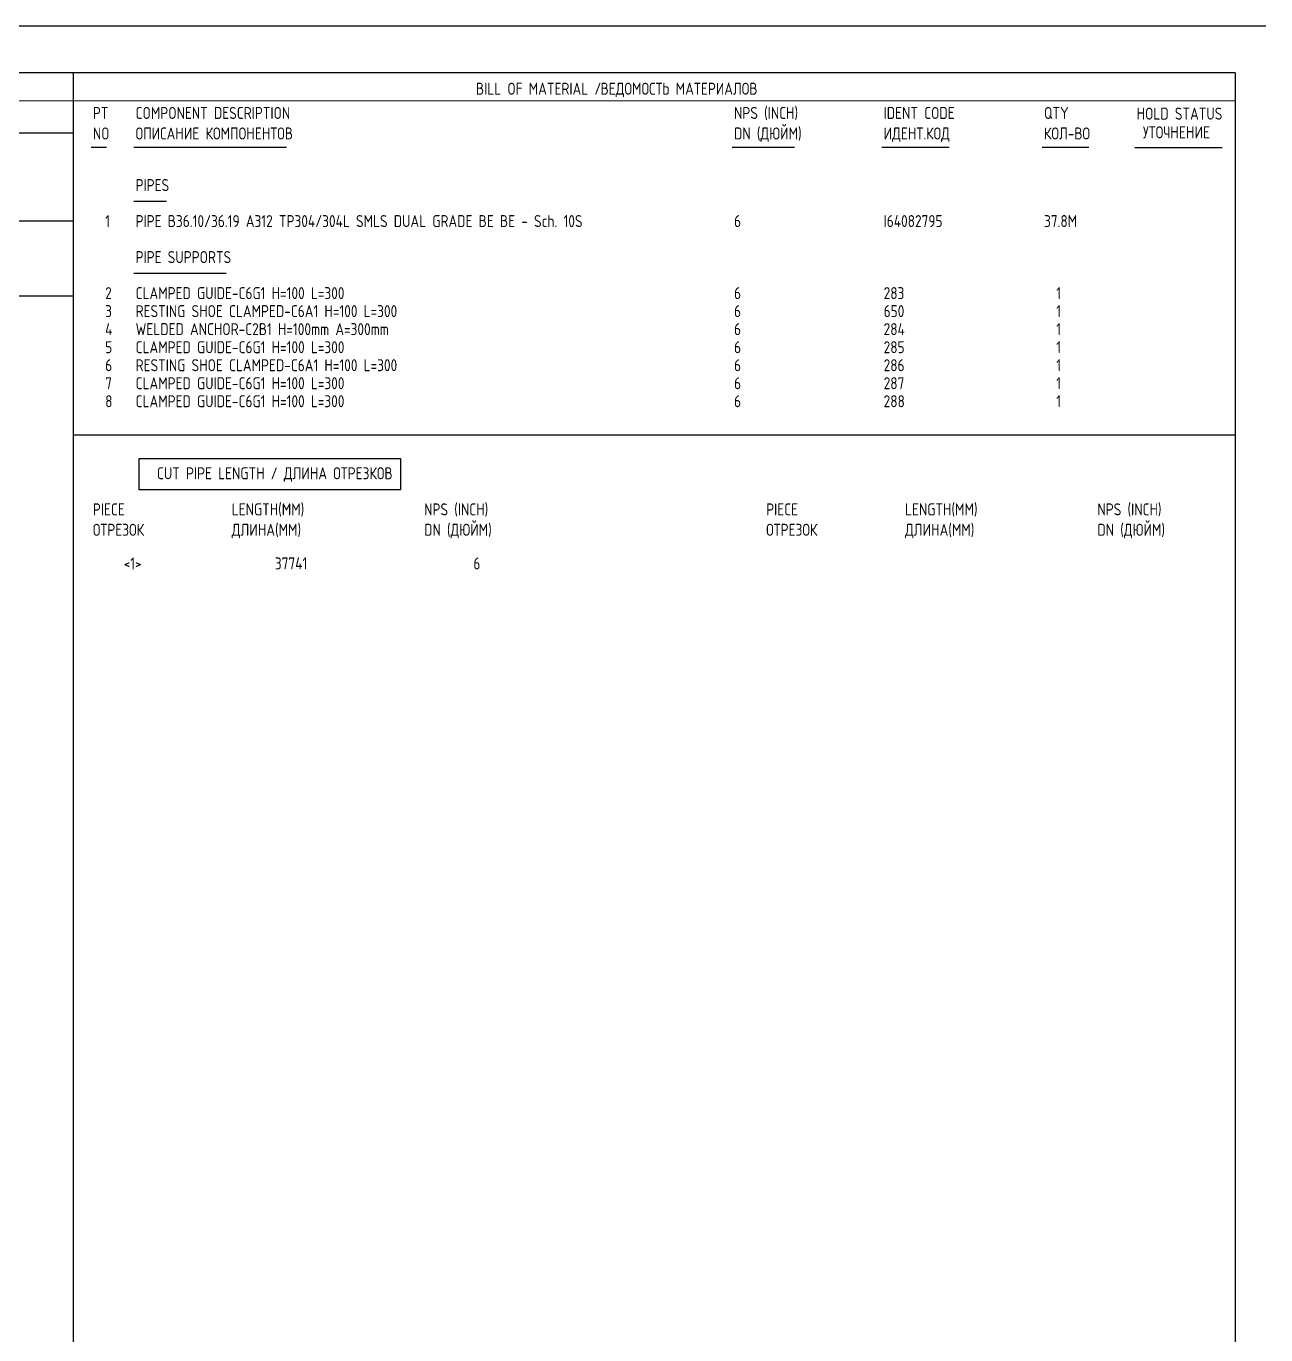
# Model space of a CAD drawing. Extents: x -1005 to 594, y -998 to 420.
# Drawn here: x 395.2 to 594, y 210 to 420 of the extents above; entities that cross this region are included whole.
import ezdxf

# ---------------------------------------------------------------- set-up
doc = ezdxf.new("R2010")
doc.units = 0
doc.styles.add('TTFN17', font='GOST type A')

msp = doc.modelspace()

# ---------------------------------------------------------------- linework, layer by layer
at = {"layer": 'GT_1', "flags": 128}
for points in [[(594, 420), (0, 420)], [(589.1, 412.5), (25.4, 412.5)], [(402.7, 412.5), (402.7, 7.5)], [(589.1, 412.5), (589.1, 7.5)], [(589.1, 408), (162.7, 407.9)], [(190.3, 402.9), (402.7, 402.9)], [(408.05, 400.53), (405.56, 400.53)], [(436.89, 400.53), (412.41, 400.53)], [(518.37, 400.53), (508.41, 400.53)], [(543.2, 400.53), (532.41, 400.53)], [(565.6, 400.53), (558.13, 400.53)], [(587, 400.5), (573, 400.5)], [(417.67, 391.85), (412.41, 391.85)], [(402.7, 388.7), (226.9, 388.7)], [(427.21, 380.29), (412.41, 380.29)], [(402.7, 376.7), (25.4, 376.7)], [(402.7, 354.43), (589, 354.43)], [(413.27, 350.64), (455.2, 350.64), (455.2, 345.6), (413.27, 345.6), (413.27, 350.64)]]:
    msp.add_lwpolyline(points, dxfattribs=at)

# ---------------------------------------------------------------- texts
at = {"layer": 'GT_1', "style": 'TTFN17'}
for s, height, p in [('BILL OF MATERIAL /', 1.925, (467.29, 409)), ('ВЕДОМОСТЬ МАТЕРИАЛОВ', 1.925, (487.29, 409)), ('PT', 1.925, (405.85, 405.11)), ('COMPONENT DESCRIPTION', 1.925, (412.7, 405.11)), ('NPS (INCH)', 1.925, (508.7, 405.11)), ('IDENT CODE', 1.925, (532.7, 405.11)), ('QTY', 1.925, (558.42, 405.11)), ('HOLD STATUS', 1.925, (573.29, 405)), ('NO', 1.925, (405.85, 401.82)), ('ОПИСАНИЕ КОМПОНЕНТОВ', 1.925, (412.7, 401.82)), ('DN (ДЮЙМ)', 1.925, (508.7, 401.82)), ('ИДЕНТ.КОД', 1.925, (532.7, 401.82)), ('КОЛ-ВО', 1.925, (558.42, 401.82)), ('УТОЧНЕНИЕ', 1.925, (574.29, 402)), ('PIPES', 1.925, (412.7, 393.54)), ('  1', 1.925, (405.85, 387.76)), ('PIPE B36.10/36.19 A312 TP304/304L SMLS DUAL GRADE BE BE - Sch. 10S', 1.925, (412.7, 387.76)), ('6', 1.93, (508.7, 387.76)), ('I64082795', 1.925, (532.7, 387.76)), ('37.8M', 1.925, (558.42, 387.76)), ('PIPE SUPPORTS', 1.925, (412.7, 381.98)), ('  2', 1.925, (405.85, 376.2)), ('CLAMPED GUIDE-C6G1 H=100 L=300', 1.925, (412.7, 376.2)), ('6', 1.93, (508.7, 376.2)), ('283', 1.925, (532.7, 376.2)), ('  1', 1.925, (558.42, 376.2)), ('  3', 1.925, (405.85, 373.31)), ('RESTING SHOE CLAMPED-C6A1 H=100 L=300', 1.925, (412.7, 373.31)), ('6', 1.93, (508.7, 373.31)), ('650', 1.925, (532.7, 373.31)), ('  1', 1.925, (558.42, 373.31)), ('  4', 1.925, (405.85, 370.42)), ('WELDED ANCHOR-C2B1 H=100mm A=300mm', 1.925, (412.7, 370.42)), ('6', 1.93, (508.7, 370.42)), ('284', 1.925, (532.7, 370.42)), ('  1', 1.925, (558.42, 370.42)), ('  5', 1.925, (405.85, 367.52)), ('CLAMPED GUIDE-C6G1 H=100 L=300', 1.925, (412.7, 367.52)), ('6', 1.93, (508.7, 367.52)), ('285', 1.925, (532.7, 367.52)), ('  1', 1.925, (558.42, 367.52)), ('  6', 1.925, (405.85, 364.63)), ('RESTING SHOE CLAMPED-C6A1 H=100 L=300', 1.925, (412.7, 364.63)), ('6', 1.93, (508.7, 364.63)), ('286', 1.925, (532.7, 364.63)), ('  1', 1.925, (558.42, 364.63)), ('  7', 1.925, (405.85, 361.74)), ('CLAMPED GUIDE-C6G1 H=100 L=300', 1.925, (412.7, 361.74)), ('6', 1.93, (508.7, 361.74)), ('287', 1.925, (532.7, 361.74)), ('  1', 1.925, (558.42, 361.74)), ('  8', 1.925, (405.85, 358.85)), ('CLAMPED GUIDE-C6G1 H=100 L=300', 1.925, (412.7, 358.85)), ('6', 1.93, (508.7, 358.85)), ('288', 1.925, (532.7, 358.85)), ('  1', 1.925, (558.42, 358.85)), ('CUT PIPE LENGTH / ДЛИНА ОТРЕЗКОВ', 1.925, (416.13, 347.29)), ('PIECE', 1.925, (405.85, 341.5)), ('LENGTH(MM)', 1.925, (428.13, 341.5)), ('NPS (INCH)', 1.925, (458.99, 341.5)), ('PIECE', 1.925, (513.85, 341.5)), ('LENGTH(MM)', 1.925, (536.13, 341.5)), ('NPS (INCH)', 1.925, (566.99, 341.5)), ('ДЛИНА(MM)', 1.925, (428.13, 338.22)), ('DN (ДЮЙМ)', 1.925, (458.99, 338.22)), ('ДЛИНА(MM)', 1.925, (536.13, 338.22)), ('DN (ДЮЙМ)', 1.925, (566.99, 338.22)), ('ОТРЕЗОК', 1.925, (405.85, 338.22)), ('ОТРЕЗОК', 1.925, (513.85, 338.22)), ('     <1>', 1.925, (405.85, 332.83)), ('       37741', 1.925, (428.13, 332.83)), ('        6', 1.925, (458.99, 332.83))]:
    msp.add_text(s, height=height, dxfattribs=at).set_placement(p)

doc.saveas('drawing.dxf')
